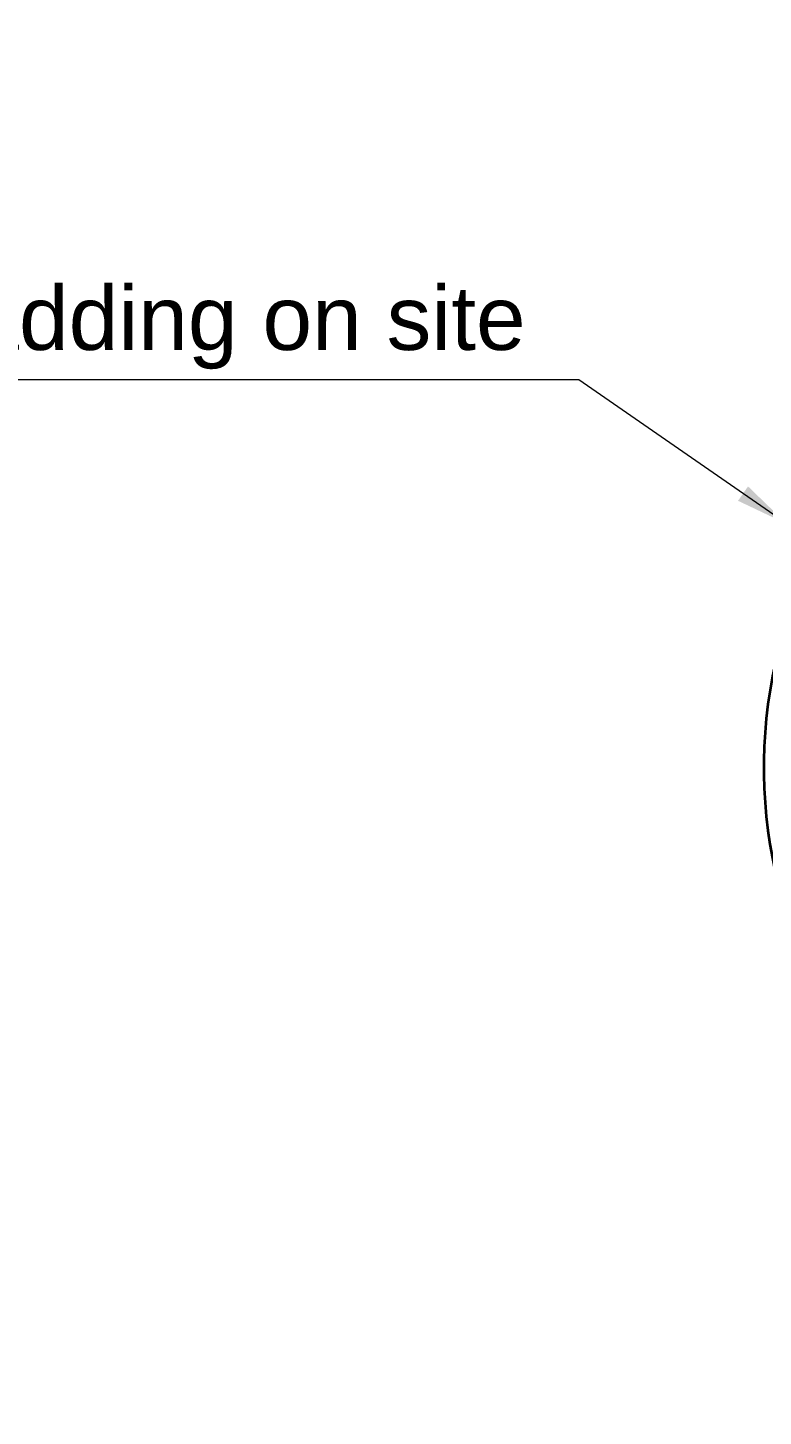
# Model space of a CAD drawing. Header units: millimetres. Extents: x 0 to 42050, y 0 to 29700.
# Drawn here: x 21443 to 23167, y 9062 to 12319 of the extents above; entities that cross this region are included whole.
import ezdxf

# ---------------------------------------------------------------- set-up
doc = ezdxf.new("R2010")
doc.units = ezdxf.units.MM
doc.header["$LTSCALE"] = 50
doc.layers.add('Symbol', color=7, linetype='Continuous', lineweight=18)
doc.layers.add('Visible', color=7, linetype='Continuous', lineweight=35)
doc.styles.add('Title', font='arial.ttf')
doc.dimstyles.new('Default - Method 2a$7', dxfattribs={"dimscale": 50, "dimtxt": 3, "dimasz": 2.5, "dimexe": 3, "dimexo": 0.5, "dimgap": 0.7, "dimtad": 0, "dimtoh": 1, "dimdec": 1, "dimrnd": 1e-08, "dimtxsty": 'Title', "dimcen": 0.09, "dimdle": 10, "dimclrd": 256, "dimclre": 256, "dimclrt": 7, "dimazin": 2, "dimtfac": 0.833333, "dimtdec": 1, "dimtmove": 0, "dimatfit": 3, "dimfxl": 1, "dimtolj": 1, "dimlwd": -1, "dimlwe": -1, "dimarcsym": 0})

msp = doc.modelspace()

# ---------------------------------------------------------------- linework, layer by layer
at = {"layer": 'Visible', "color": 9, "true_color": 0xc0c0c0}
for centre, major_axis, start_param, end_param in [((26536.67, 12505.05), (-3300, 0), 6.0866343, 9.6231248), ((26536.67, 10583.01), (-3368, 0), 6.1038736, 7.1817774), ((26536.67, 10589.54), (-3330.76, 0), 6.1828266, 7.1670169)]:
    msp.add_ellipse(centre, major_axis=major_axis, ratio=0.5773503, start_param=start_param, end_param=end_param, dxfattribs=at)

# ---------------------------------------------------------------- texts
at = {"layer": 'Symbol', "color": 7, "insert": (22610.19, 11517.59), "char_height": 150, "width": 2818.5596, "attachment_point": 9, "style": 'Title'}
msp.add_mtext('\\fArial|b0|i0;Insulation and cladding on site', dxfattribs=at)

# ---------------------------------------------------------------- leaders
at = {"layer": 'Symbol', "annotation_type": 0, "has_hookline": 1, "hookline_direction": 1, "text_width": 2791.06}
msp.add_leader([(23222.67, 11154.62), (22735.19, 11492.59), (22610.19, 11492.59)], dimstyle='Default - Method 2a$7', override={"dimgap": 0, "dimtad": 1}, dxfattribs=at)

doc.saveas('drawing.dxf')
